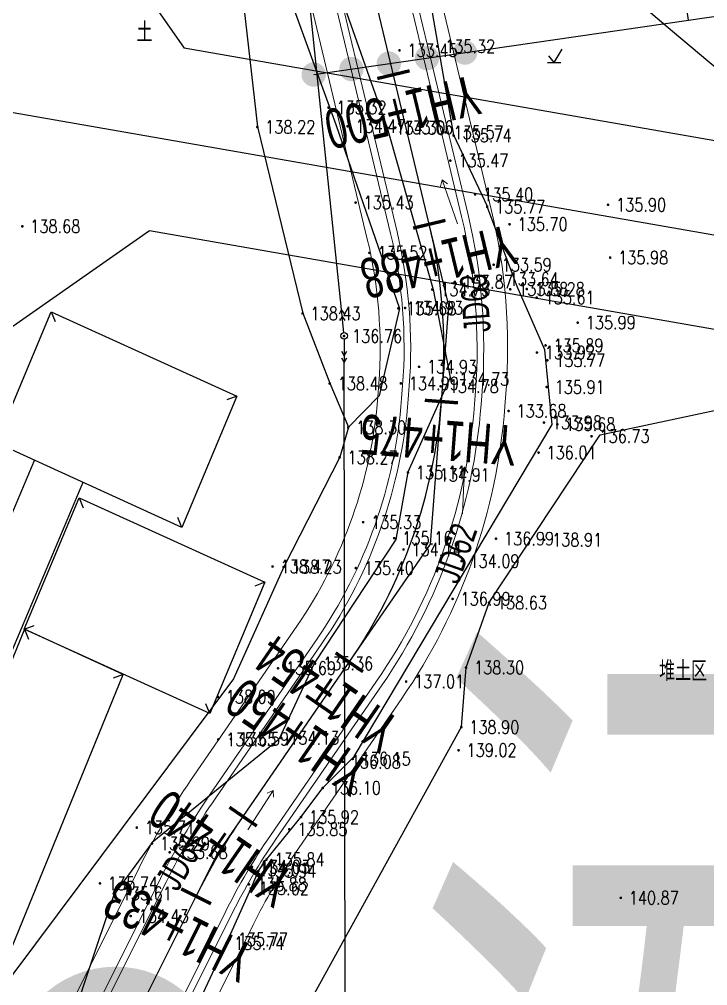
# Model space of a CAD drawing. Extents: x 529262 to 576451, y 2694391 to 2717535.
# Drawn here: x 562939.5 to 562991.3, y 2710384.1 to 2710456.8 of the extents above; entities that cross this region are included whole.
import ezdxf
from ezdxf.enums import TextEntityAlignment as Align
from ezdxf.xclip import XClip

# ---------------------------------------------------------------- set-up
doc = ezdxf.new("R2010")
doc.units = 0
doc.header["$XCLIPFRAME"] = 0
doc.linetypes.add('DASHED', pattern=[19.05, 12.7, -6.35])
for name, color, linetype in [('DLSS', 4, 'Continuous'), ('DMTZ', 8, 'Continuous'), ('GCD', 8, 'Continuous'), ('GXYZ', 8, 'Continuous'), ('JMD', 8, 'Continuous'), ('PP-COM', 7, 'Continuous'), ('RD-中线', 40, 'Continuous'), ('RD-红线', 7, 'Continuous'), ('ZBTZ', 8, 'Continuous'), ('ZJ', 7, 'Continuous'), ('交点标注', 3, 'Continuous'), ('桩号标注_YH', 2, 'Continuous'), ('道路中线_04护管挡墙', 7, 'Continuous'), ('雨水管径标注_YH', 95, 'Continuous')]:
    doc.layers.add(name, color=color, linetype=linetype)
doc.layers.add('SXSS', color=5, linetype='Continuous', lineweight=0)
doc.styles.add('_TCH_DIM', font='smsim.shx', dxfattribs={"width": 0.75, "bigfont": 'smfs.shx'})
doc.styles.add('EICAD', font='fsdb_e.shx', dxfattribs={"width": 0.707, "height": 2, "bigfont": 'tjhzf.shx'})
doc.styles.add('HZ', font='rs.shx', dxfattribs={"width": 0.8, "bigfont": 'hztxt.shx'})
doc.styles.add('JieTuHzTxt', font='smsim.shx', dxfattribs={"width": 0.7, "bigfont": 'smfs.shx'})
doc.styles.add('SMEDI', font='smsim.shx', dxfattribs={"width": 0.75, "height": 3.5, "bigfont": 'smfs.shx'})
doc.linetypes.add('10421', pattern='A,2,[150,AAA.SHX,S=0.5,R=0,X=0,Y=0.5],1e-11', length=2)

# ---------------------------------------------------------------- blocks, each defined once
blk = doc.blocks.new('A$C19FD0107')
at = {"layer": 'RD-中线', "color": 8, "linetype": 'Continuous', "flags": 128}
blk.add_lwpolyline([(-7487.556, 15959.45), (-8069.051, 16060.964)], dxfattribs=at)
at = {"layer": 'RD-红线', "color": 8}
for points in [[(-8054.189, 16075.691), (-8046.069, 16064.058, 0.416061)], [(-8048.688, 16050.304), (-8060.248, 16042.234, 0.412368)]]:
    blk.add_lwpolyline(points, format="xyb", dxfattribs=at)
at = {"layer": 'RD-红线', "color": 8, "linetype": 'Continuous', "flags": 128}
for points in [[(-7803.981, 16021.795), (-8046.069, 16064.058)], [(-7806.465, 16008.017), (-8048.688, 16050.304)]]:
    blk.add_lwpolyline(points, dxfattribs=at)
blk = doc.blocks.new('A$C78DC5665')
at = {"layer": '雨水管径标注_YH', "color": 2}
for p, q in [((0.919, 35.535), (0.919, -12.18)), ((0.919, 7.019), (7.255, 7.019)), ((0.919, 2.22), (7.255, 2.22)), ((0.919, -2.58), (7.255, -2.58)), ((0.919, -7.38), (7.255, -7.38)), ((0.919, -12.18), (7.255, -12.18))]:
    blk.add_line(p, q, dxfattribs=at)
at = {"layer": '雨水管径标注_YH', "color": 2, "const_width": 0.919}
for points in [[(0.46, 35.535, 1), (1.378, 35.535, 1)], [(0.46, 32.667, 1), (1.378, 32.667, 1)], [(0.46, 29.82, 1), (1.378, 29.82, 1)], [(0.46, 26.913, 1), (1.378, 26.913, 1)], [(0.46, 24.017, 1), (1.378, 24.017, 1)]]:
    blk.add_lwpolyline(points, format="xyb", close=True, dxfattribs=at)
at = {"layer": '雨水管径标注_YH', "color": 2, "style": 'SMEDI', "width": 0.75}
for s, p in [('左岸污水管', (8.005, 4.861)), ('护墙顶边线', (8.005, -0.055)), ('护墙中心线', (8.005, -4.855)), ('护墙顶边线', (8.005, -9.655)), ('右岸污水管', (8.005, -14.454))]:
    blk.add_text(s, height=3.5, dxfattribs=at).set_placement(p)
blk = doc.blocks.new('GC200')
at = {"linetype": 'Continuous', "const_width": 0.2, "flags": 128}
blk.add_lwpolyline([(-0.1, 0, 1), (0.1, 0, 1)], format="xyb", close=True, dxfattribs=at)
blk = doc.blocks.new('gc013a')
at = {"linetype": 'Continuous'}
blk.add_line((0.5, 0), (4, 0), dxfattribs=at)
at = {"linetype": 'Continuous', "flags": 128}
for points in [[(2.31, -0.4), (3, 0), (2.31, 0.4)], [(3.31, -0.4), (4, 0), (3.31, 0.4)]]:
    blk.add_lwpolyline(points, dxfattribs=at)
blk = doc.blocks.new('gc170')
at = {"color": 8, "linetype": 'Continuous'}
blk.add_circle((0, 0), 0.5, dxfattribs=at)
blk = doc.blocks.new('gc123')
at = {"color": 8}
for p, q in [((0, 0), (1.2, 2)), ((-1, 0), (1, 0)), ((0, 0), (-0.8, 1))]:
    blk.add_line(p, q, dxfattribs=at)
blk = doc.blocks.new('gc086')
at = {"color": 8}
for p, q in [((0, 0), (7, 0)), ((7, 0), (6.18, 0.57)), ((7, 0), (6.18, -0.57))]:
    blk.add_line(p, q, dxfattribs=at)

msp = doc.modelspace()

# ---------------------------------------------------------------- linework, layer by layer
at = {"layer": 'Defpoints', "color": 1, "const_width": 8}
msp.add_lwpolyline([(562948.666, 2710373.997, 1), (562944.843, 2710381.025, 1)], format="xyb", close=True, dxfattribs=at)
at = {"layer": 'DLSS', "color": 8, "linetype": 'Continuous', "const_width": 0.1, "flags": 128}
for points in [[(562940.642, 2710423.634), (562919.888, 2710374.37), (562915.255, 2710355.304), (562913.2, 2710345.897)], [(562944.286, 2710421.945), (562923.706, 2710373.13), (562917.18, 2710345.12)]]:
    msp.add_lwpolyline(points, dxfattribs=at)
at = {"layer": 'DMTZ', "linetype": '10421', "flags": 128}
for points in [[(562974.75, 2710442.749), (562972.221, 2710448.106), (562970.53, 2710457.924), (562970.588, 2710462.816), (562968.785, 2710465.91), (562965.618, 2710470.107), (562964.715, 2710471.076), (562964.683, 2710472.686), (562965.951, 2710474.902), (562968.103, 2710485.167), (562969.614, 2710489.535), (562971.349, 2710495.807), (562974.751, 2710500.717), (562975.789, 2710507.824), (562974.879, 2710510.167), (562971.31, 2710515.179), (562964.213, 2710518.086), (562956.712, 2710519.931), (562939.506, 2710518.475), (562935.726, 2710518.126), (562931.762, 2710518.288), (562929.3, 2710519.315), (562919.688, 2710517.249), (562916.468, 2710514.965), (562910.131, 2710508.998), (562907.098, 2710503.349), (562906.436, 2710502.096), (562904.175, 2710500.572), (562900.581, 2710500.839), (562896.864, 2710503.212), (562892.174, 2710509.435), (562890.793, 2710510.72), (562889.538, 2710511.732), (562887.479, 2710514.751), (562882.949, 2710523.099), (562882.932, 2710525.189), (562882.238, 2710527.399), (562883.799, 2710533.091), (562883.971, 2710540.381), (562884.533, 2710541.159), (562880.615, 2710548.025), (562877.384, 2710551.024), (562873.585, 2710553.819), (562871.27, 2710555.417), (562866.187, 2710554.863), (562864.035, 2710554.128), (562862.653, 2710554.187), (562854.416, 2710552.946), (562849.3, 2710552.984), (562844.828, 2710554.167), (562838.817, 2710556.934), (562838.273, 2710558.715), (562837.129, 2710561.856), (562835.427, 2710564.474), (562828.384, 2710572.825), (562826.351, 2710574.034), (562816.192, 2710586.281), (562809.61, 2710595.308), (562807.629, 2710596.472), (562803.713, 2710599.951), (562798.177, 2710607.245), (562792.142, 2710614.012), (562783.976, 2710622.925), (562784.583, 2710624.318), (562785.211, 2710624.551), (562787.2, 2710623.094), (562788.779, 2710623.401), (562790.508, 2710625.592), (562788.742, 2710630.515), (562788.088, 2710634.638), (562786.78, 2710636.602), (562786.639, 2710640.923), (562787.825, 2710645.241), (562787.853, 2710649.099), (562784.409, 2710653.639), (562785.16, 2710656.358), (562788.285, 2710662.328), (562794.012, 2710668.105), (562797.95, 2710670.849), (562807.487, 2710674.38), (562815.068, 2710676.668), (562817.722, 2710679.886), (562819.808, 2710683.864), (562817.75, 2710692.913), (562819.815, 2710697.495), (562820.162, 2710700.927), (562819.299, 2710705.399), (562817.923, 2710708.322), (562815.977, 2710712.962), (562813.994, 2710719.447), (562811.415, 2710723.52), (562810.681, 2710763.291), (562817.676, 2710808.528), (562821.871, 2710812.379)], [(562875.657, 2710517.711), (562881.21, 2710513.137), (562885.843, 2710506.104), (562896, 2710496.867), (562900.743, 2710493.457), (562902.151, 2710493.361), (562907.646, 2710496.54), (562912.217, 2710500.242), (562921.146, 2710510.357), (562930.033, 2710510.406), (562938.499, 2710510.977), (562949.554, 2710513.397), (562960.724, 2710510.917), (562965.901, 2710508.987), (562966.344, 2710506.266), (562965.235, 2710499.059), (562962.131, 2710488.921), (562959.764, 2710481.926), (562959.3, 2710474.52), (562961.694, 2710463.04), (562963.558, 2710459.008), (562967.211, 2710448.678), (562970.665, 2710436.493), (562971.955, 2710429.863), (562968.755, 2710422.751), (562967.856, 2710417.67), (562961.733, 2710408.39), (562959.045, 2710402.617), (562949.507, 2710394.865), (562946.622, 2710390.926), (562942.674, 2710379.154), (562939.608, 2710372.623), (562934.078, 2710360.814), (562930.123, 2710353.403), (562927.298, 2710352.258)], [(562944.891, 2710319.667), (562943.446, 2710340.882), (562940.849, 2710345.758), (562945.659, 2710367.032), (562952.812, 2710382.379), (562955.1, 2710387.289), (562956.953, 2710391.425), (562957.516, 2710392.734), (562958.132, 2710393.59), (562960.729, 2710396.788), (562962.372, 2710398.981), (562964.734, 2710401.346), (562979.634, 2710426.341), (562979.081, 2710431.95), (562976.995, 2710436.714), (562974.739, 2710442.754)], [(562943.843, 2710335.821), (562944.535, 2710337.208), (562946.131, 2710345.439), (562947.721, 2710355.512), (562952.647, 2710371.457), (562956.602, 2710377.045), (562961.458, 2710382.994), (562972.803, 2710403.56), (562973.161, 2710408.046), (562974.884, 2710412.934), (562983.252, 2710425.545), (562999.499, 2710429.017)]]:
    msp.add_lwpolyline(points, dxfattribs=at)
at = {"layer": 'DMTZ', "linetype": '10421'}
for points in [[(562875.563, 2710514.347), (562888.629, 2710495.291), (562901.104, 2710489.843), (562905.086, 2710491.837), (562914.599, 2710498.673), (562921.986, 2710506.108), (562928.788, 2710507.585), (562940.801, 2710508.346), (562947.459, 2710509.785), (562960.313, 2710508.267), (562962.949, 2710506.973), (562963.716, 2710505.44), (562962.997, 2710501.625), (562960.007, 2710489.673), (562957.269, 2710483.404), (562956.766, 2710474.443), (562958.176, 2710463.187), (562963.349, 2710448.931), (562968.135, 2710435.077), (562966.611, 2710428.485), (562964.283, 2710426.124)], [(562859.85, 2710502.248), (562878.421, 2710487.749), (562915.885, 2710478.731), (562929.862, 2710481.834), (562947.758, 2710478.805), (562952.276, 2710466.641), (562956.312, 2710458.678), (562957.437, 2710448.749), (562960.849, 2710434.711), (562962.894, 2710429.434), (562964.283, 2710426.124), (562963.631, 2710423.873), (562959.426, 2710415.623), (562955.642, 2710407.193), (562937.359, 2710382.773), (562927.246, 2710362.08), (562924.86, 2710351.276), (562923.94, 2710345.474), (562923.683, 2710342.281)]]:
    msp.add_lwpolyline(points, dxfattribs=at)
at = {"layer": 'GXYZ', "linetype": 'Continuous'}
for p, q in [((562963.763, 2710434.994), (562958.218, 2710488.425)), ((562964.052, 2710366.778), (562963.972, 2710431.005))]:
    msp.add_line(p, q, dxfattribs=at)
at = {"layer": 'JMD', "linetype": 'Continuous'}
for p, q in [((562941.902, 2710434.827), (562942.194, 2710434.082)), ((562955.879, 2710428.471), (562955.134, 2710428.179)), ((562944.014, 2710420.806), (562944.306, 2710420.061)), ((562951.736, 2710418.585), (562951.444, 2710419.33)), ((562957.991, 2710414.45), (562957.247, 2710414.158)), ((562939.871, 2710410.92), (562940.616, 2710411.212)), ((562939.905, 2710410.924), (562940.199, 2710410.18)), ((562947.324, 2710407.518), (562946.58, 2710407.224)), ((562953.849, 2710404.564), (562953.557, 2710405.309))]:
    msp.add_line(p, q, dxfattribs=at)
at = {"layer": 'JMD', "linetype": 'Continuous', "flags": 128}
for points in [[(562951.736, 2710418.585), (562937.759, 2710424.941), (562941.902, 2710434.827), (562955.879, 2710428.471)], [(562953.849, 2710404.564), (562939.871, 2710410.92), (562944.014, 2710420.806), (562957.991, 2710414.45)], [(562939.905, 2710410.924), (562929.949, 2710386.555), (562937.369, 2710383.149), (562947.324, 2710407.518)]]:
    msp.add_lwpolyline(points, close=True, dxfattribs=at)
at = {"layer": 'ZBTZ', "linetype": 'Continuous'}
msp.add_lwpolyline([(563006.576, 2710430.53), (563004.038, 2710441.727), (563002.255, 2710445.325), (563000.898, 2710446.78), (562998.682, 2710448.779), (562995.225, 2710450.916), (562992.13, 2710453.043), (562988.693, 2710455.935), (562986.706, 2710457.615)], dxfattribs=at)
at = {"layer": '交点标注', "linetype": 'DASHED'}
for p, q in [((562971.842, 2710435.305), (562970.379, 2710441.411)), ((562971.364, 2710429.045), (562971.842, 2710435.305)), ((562970.467, 2710417.311), (562971.289, 2710428.061)), ((562964.355, 2710408.431), (562970.467, 2710417.311)), ((562954.379, 2710393.934), (562956.358, 2710396.81)), ((562952.818, 2710390.811), (562954.379, 2710393.934))]:
    msp.add_line(p, q, dxfattribs=at)
at = {"layer": '桩号标注_YH', "const_width": 0.25}
for points in [[(562966.466, 2710452.382), (562968.897, 2710452.965)], [(562969.164, 2710441.12), (562971.595, 2710441.702)], [(562970.042, 2710428.156), (562972.535, 2710427.966)], [(562963.326, 2710409.139), (562965.385, 2710407.722)], [(562961.106, 2710405.914), (562963.165, 2710404.496)], [(562955.328, 2710397.519), (562957.388, 2710396.102)], [(562951.7, 2710391.37), (562953.936, 2710390.252)]]:
    msp.add_lwpolyline(points, dxfattribs=at)
at = {"layer": '道路中线_04护管挡墙', "color": 8, "lineweight": 0}
for points in [[(562984.942, 2710184.152), (562985.963, 2710203.888, 0.08359), (562983.96, 2710221.204), (562983.417, 2710223.081, 0.105188), (562975.07, 2710238.674), (562966.867, 2710248.391, -0.04103), (562962.351, 2710254.729), (562959.629, 2710259.3, 0.137122), (562946.961, 2710271.368), (562945.65, 2710272.065, -0.046464), (562941.388, 2710274.866), (562939.824, 2710276.116, -0.213114), (562931.409, 2710292.42), (562931.4, 2710292.584, -0.047666), (562931.565, 2710296.861), (562938.967, 2710351.78, -0.082533), (562943.549, 2710366.666), (562955.054, 2710389.693, -0.034872), (562958.417, 2710395.393), (562966.415, 2710407.013, 0.132398), (562973.781, 2710427.87), (562973.857, 2710428.854, 0.078006), (562972.81, 2710441.994), (562967.245, 2710465.225, -0.137091)], [(562985.441, 2710184.126), (562986.462, 2710203.862, 0.08359), (562984.441, 2710221.343), (562983.897, 2710223.221, 0.105188), (562975.452, 2710238.997), (562967.249, 2710248.713, -0.04103), (562962.78, 2710254.985), (562960.058, 2710259.555, 0.137122), (562947.195, 2710271.81), (562945.885, 2710272.506, -0.046464), (562941.701, 2710275.257), (562940.137, 2710276.507, -0.213114), (562931.908, 2710292.448), (562931.899, 2710292.612, -0.047666), (562932.061, 2710296.794), (562939.462, 2710351.713, -0.082533), (562943.997, 2710366.442), (562955.502, 2710389.47, -0.034872), (562958.829, 2710395.11), (562966.827, 2710406.73, 0.132398), (562974.28, 2710427.832), (562974.355, 2710428.816, 0.078006), (562973.297, 2710442.11), (562967.731, 2710465.342, -0.137091)], [(562987.239, 2710184.033), (562988.259, 2710203.769, 0.08359), (562986.17, 2710221.844), (562985.626, 2710223.721, 0.105188), (562976.827, 2710240.158), (562968.624, 2710249.874, -0.04103), (562964.327, 2710255.906), (562961.605, 2710260.476, 0.137122), (562948.04, 2710273.399), (562946.73, 2710274.096, -0.046464), (562942.825, 2710276.663), (562941.26, 2710277.913, -0.213114), (562933.705, 2710292.55), (562933.696, 2710292.714, -0.047666), (562933.845, 2710296.554), (562941.246, 2710351.473, -0.082533), (562945.607, 2710365.638), (562957.112, 2710388.666, -0.034872), (562960.312, 2710394.089), (562968.309, 2710405.709, 0.132398), (562976.075, 2710427.695), (562976.15, 2710428.679, 0.078006), (562975.047, 2710442.529), (562969.481, 2710465.761, -0.137091)], [(562979.449, 2710184.436), (562980.47, 2710204.172, 0.08359), (562978.677, 2710219.674), (562978.134, 2710221.551, 0.105188), (562970.867, 2710235.126), (562962.664, 2710244.843, -0.04103), (562957.625, 2710251.915), (562954.903, 2710256.486, 0.137122), (562944.379, 2710266.512), (562943.069, 2710267.208, -0.046464), (562937.954, 2710270.57), (562936.39, 2710271.82, -0.213114), (562925.918, 2710292.109), (562925.909, 2710292.273, -0.047666), (562926.115, 2710297.596), (562933.516, 2710352.514, -0.082533), (562938.629, 2710369.124), (562950.134, 2710392.152, -0.034872), (562953.887, 2710398.511), (562961.884, 2710410.131, 0.132398), (562968.297, 2710428.289), (562968.373, 2710429.273, 0.078006), (562967.462, 2710440.712), (562961.896, 2710463.944, -0.137091)], [(562979.948, 2710184.41), (562980.969, 2710204.146, 0.08359), (562979.158, 2710219.813), (562978.614, 2710221.691, 0.105188), (562971.249, 2710235.449), (562963.046, 2710245.165, -0.04103), (562958.055, 2710252.171), (562955.333, 2710256.741, 0.137122), (562944.614, 2710266.953), (562943.303, 2710267.65, -0.046464), (562938.267, 2710270.961), (562936.702, 2710272.211, -0.213114), (562926.417, 2710292.137), (562926.408, 2710292.301, -0.047666), (562926.61, 2710297.529), (562934.011, 2710352.448, -0.082533), (562939.076, 2710368.9), (562950.582, 2710391.928, -0.034872), (562954.299, 2710398.228), (562962.296, 2710409.848, 0.132398), (562968.796, 2710428.251), (562968.871, 2710429.235, 0.078006), (562967.948, 2710440.829), (562962.382, 2710464.06, -0.137091)], [(562977.651, 2710184.529), (562978.672, 2710204.265, 0.08359), (562976.948, 2710219.174), (562976.405, 2710221.051, 0.105188), (562969.491, 2710233.965), (562961.289, 2710243.682, -0.04103), (562956.078, 2710250.994), (562953.357, 2710255.565, 0.137122), (562943.534, 2710264.923), (562942.224, 2710265.619, -0.046464), (562936.83, 2710269.164), (562935.266, 2710270.414, -0.213114), (562924.121, 2710292.007), (562924.111, 2710292.171, -0.047666), (562924.331, 2710297.836), (562931.732, 2710352.755, -0.082533), (562937.019, 2710369.928), (562948.524, 2710392.956, -0.034872), (562952.404, 2710399.532), (562960.401, 2710411.152, 0.132398), (562966.503, 2710428.427), (562966.578, 2710429.41, 0.078006), (562965.711, 2710440.293), (562960.146, 2710463.524, -0.137091)]]:
    msp.add_lwpolyline(points, format="xyb", dxfattribs=at)
at = {"layer": '道路中线_04护管挡墙', "color": 1}
msp.add_lwpolyline([(562982.445, 2710184.281), (562983.466, 2710204.017, 0.08359), (562981.559, 2710220.509), (562981.015, 2710222.386, 0.105188), (562973.159, 2710237.061), (562964.957, 2710246.778, -0.04103), (562960.203, 2710253.45), (562957.481, 2710258.02, 0.137122), (562945.787, 2710269.161), (562944.477, 2710269.857, -0.046464), (562939.827, 2710272.913), (562938.263, 2710274.164, -0.213114), (562928.913, 2710292.278), (562928.904, 2710292.443, -0.047666), (562929.088, 2710297.195), (562936.489, 2710352.114, -0.082533), (562941.313, 2710367.783), (562952.818, 2710390.811, -0.034872), (562956.358, 2710396.81), (562964.355, 2710408.431, 0.132398), (562971.289, 2710428.061), (562971.364, 2710429.045, 0.078006), (562970.379, 2710441.411), (562964.814, 2710464.643, -0.137091)], format="xyb", dxfattribs=at)

# ---------------------------------------------------------------- block references
at = {"layer": 'GCD', "linetype": 'Continuous'}
ref = msp.add_blockref('GC200', (562968.136, 2710454.507, 133.445), dxfattribs=dict(at, xscale=0.5, yscale=0.5, zscale=0.5))
ref.add_attrib('height', '133.45', dxfattribs={"linetype": 'Continuous', "height": 1, "style": 'HZ', "width": 0.8}).set_placement((562968.736, 2710454.507, 133.445), align=Align.MIDDLE_LEFT)
ref = msp.add_blockref('GC200', (562970.974, 2710454.807, 135.318), dxfattribs=dict(at, xscale=0.5, yscale=0.5, zscale=0.5))
ref.add_attrib('height', '135.32', dxfattribs={"linetype": 'Continuous', "height": 1, "style": 'HZ', "width": 0.8}).set_placement((562971.574, 2710454.807, 135.318), align=Align.MIDDLE_LEFT)
ref = msp.add_blockref('GC200', (562962.787, 2710450.197, 135.32), dxfattribs=dict(at, xscale=0.5, yscale=0.5, zscale=0.5))
ref.add_attrib('height', '135.32', dxfattribs={"linetype": 'Continuous', "height": 1, "style": 'HZ', "width": 0.8}).set_placement((562963.387, 2710450.197, 135.32), align=Align.MIDDLE_LEFT)
at = {"layer": 'GCD', "color": 3, "linetype": 'Continuous'}
ref = msp.add_blockref('GC200', (562957.425, 2710448.733, 138.218), dxfattribs=dict(at, xscale=0.5, yscale=0.5, zscale=0.5))
ref.add_attrib('height', '138.22', dxfattribs={"linetype": 'Continuous', "height": 1, "style": 'HZ', "width": 0.8}).set_placement((562958.025, 2710448.733, 138.218), align=Align.MIDDLE_LEFT)
at = {"layer": 'GCD', "linetype": 'Continuous'}
ref = msp.add_blockref('GC200', (562964.223, 2710448.791, 134.472), dxfattribs=dict(at, xscale=0.5, yscale=0.5, zscale=0.5))
ref.add_attrib('height', '134.47', dxfattribs={"linetype": 'Continuous', "height": 1, "style": 'HZ', "width": 0.8}).set_placement((562964.823, 2710448.791, 134.472), align=Align.MIDDLE_LEFT)
ref = msp.add_blockref('GC200', (562967.236, 2710448.667, 134.304), dxfattribs=dict(at, xscale=0.5, yscale=0.5, zscale=0.5))
ref.add_attrib('height', '134.30', dxfattribs={"linetype": 'Continuous', "height": 1, "style": 'HZ', "width": 0.8}).set_placement((562967.836, 2710448.667, 134.304), align=Align.MIDDLE_LEFT)
ref = msp.add_blockref('GC200', (562967.817, 2710448.694, 133.658), dxfattribs=dict(at, xscale=0.5, yscale=0.5, zscale=0.5))
ref.add_attrib('height', '133.66', dxfattribs={"linetype": 'Continuous', "height": 1, "style": 'HZ', "width": 0.8}).set_placement((562968.417, 2710448.694, 133.658), align=Align.MIDDLE_LEFT)
ref = msp.add_blockref('GC200', (562971.603, 2710448.323, 135.573), dxfattribs=dict(at, xscale=0.5, yscale=0.5, zscale=0.5))
ref.add_attrib('height', '135.57', dxfattribs={"linetype": 'Continuous', "height": 1, "style": 'HZ', "width": 0.8}).set_placement((562972.203, 2710448.323, 135.573), align=Align.MIDDLE_LEFT)
at = {"layer": 'GCD', "color": 3, "linetype": 'Continuous'}
ref = msp.add_blockref('GC200', (562972.209, 2710448.09, 135.744), dxfattribs=dict(at, xscale=0.5, yscale=0.5, zscale=0.5))
ref.add_attrib('height', '135.74', dxfattribs={"linetype": 'Continuous', "height": 1, "style": 'HZ', "width": 0.8}).set_placement((562972.809, 2710448.09, 135.744), align=Align.MIDDLE_LEFT)
at = {"layer": 'GCD', "linetype": 'Continuous'}
ref = msp.add_blockref('GC200', (562971.963, 2710446.205, 135.472), dxfattribs=dict(at, xscale=0.5, yscale=0.5, zscale=0.5))
ref.add_attrib('height', '135.47', dxfattribs={"linetype": 'Continuous', "height": 1, "style": 'HZ', "width": 0.8}).set_placement((562972.563, 2710446.205, 135.472), align=Align.MIDDLE_LEFT)
ref = msp.add_blockref('GC200', (562973.832, 2710443.658, 135.398), dxfattribs=dict(at, xscale=0.5, yscale=0.5, zscale=0.5))
ref.add_attrib('height', '135.40', dxfattribs={"linetype": 'Continuous', "height": 1, "style": 'HZ', "width": 0.8}).set_placement((562974.432, 2710443.658, 135.398), align=Align.MIDDLE_LEFT)
ref = msp.add_blockref('GC200', (562964.832, 2710443.046, 135.43), dxfattribs=dict(at, xscale=0.5, yscale=0.5, zscale=0.5))
ref.add_attrib('height', '135.43', dxfattribs={"linetype": 'Continuous', "height": 1, "style": 'HZ', "width": 0.8}).set_placement((562965.432, 2710443.046, 135.43), align=Align.MIDDLE_LEFT)
at = {"layer": 'GCD', "color": 3, "linetype": 'Continuous'}
ref = msp.add_blockref('GC200', (562983.841, 2710442.878, 135.9), dxfattribs=dict(at, xscale=0.5, yscale=0.5, zscale=0.5))
ref.add_attrib('height', '135.90', dxfattribs={"linetype": 'Continuous', "height": 1, "style": 'HZ', "width": 0.8}).set_placement((562984.441, 2710442.878, 135.9), align=Align.MIDDLE_LEFT)
ref = msp.add_blockref('GC200', (562974.738, 2710442.733, 135.771), dxfattribs=dict(at, xscale=0.5, yscale=0.5, zscale=0.5))
ref.add_attrib('height', '135.77', dxfattribs={"linetype": 'Continuous', "height": 1, "style": 'HZ', "width": 0.8}).set_placement((562975.338, 2710442.733, 135.771), align=Align.MIDDLE_LEFT)
at = {"layer": 'GCD', "linetype": 'Continuous'}
ref = msp.add_blockref('GC200', (562976.425, 2710441.41, 135.699), dxfattribs=dict(at, xscale=0.5, yscale=0.5, zscale=0.5))
ref.add_attrib('height', '135.70', dxfattribs={"linetype": 'Continuous', "height": 1, "style": 'HZ', "width": 0.8}).set_placement((562977.025, 2710441.41, 135.699), align=Align.MIDDLE_LEFT)
at = {"layer": 'GCD', "color": 3, "linetype": 'Continuous'}
ref = msp.add_blockref('GC200', (562939.729, 2710441.256, 138.683), dxfattribs=dict(at, xscale=0.5, yscale=0.5, zscale=0.5))
ref.add_attrib('height', '138.68', dxfattribs={"linetype": 'Continuous', "height": 1, "style": 'HZ', "width": 0.8}).set_placement((562940.329, 2710441.256, 138.683), align=Align.MIDDLE_LEFT)
at = {"layer": 'GCD', "linetype": 'Continuous'}
ref = msp.add_blockref('GC200', (562965.871, 2710439.257, 135.52), dxfattribs=dict(at, xscale=0.5, yscale=0.5, zscale=0.5))
ref.add_attrib('height', '135.52', dxfattribs={"linetype": 'Continuous', "height": 1, "style": 'HZ', "width": 0.8}).set_placement((562966.471, 2710439.257, 135.52), align=Align.MIDDLE_LEFT)
at = {"layer": 'GCD', "color": 3, "linetype": 'Continuous'}
ref = msp.add_blockref('GC200', (562984, 2710438.897, 135.983), dxfattribs=dict(at, xscale=0.5, yscale=0.5, zscale=0.5))
ref.add_attrib('height', '135.98', dxfattribs={"linetype": 'Continuous', "height": 1, "style": 'HZ', "width": 0.8}).set_placement((562984.6, 2710438.897, 135.983), align=Align.MIDDLE_LEFT)
ref = msp.add_blockref('GC200', (562975.228, 2710438.361, 133.594), dxfattribs=dict(at, xscale=0.5, yscale=0.5, zscale=0.5))
ref.add_attrib('height', '133.59', dxfattribs={"linetype": 'Continuous', "height": 1, "style": 'HZ', "width": 0.8}).set_placement((562975.828, 2710438.361, 133.594), align=Align.MIDDLE_LEFT)
at = {"layer": 'GCD', "linetype": 'Continuous'}
ref = msp.add_blockref('GC200', (562972.3, 2710437.07, 133.865), dxfattribs=dict(at, xscale=0.5, yscale=0.5, zscale=0.5))
ref.add_attrib('height', '133.87', dxfattribs={"linetype": 'Continuous', "height": 1, "style": 'HZ', "width": 0.8}).set_placement((562972.9, 2710437.07, 133.865), align=Align.MIDDLE_LEFT)
ref = msp.add_blockref('GC200', (562975.758, 2710437.269, 133.638), dxfattribs=dict(at, xscale=0.5, yscale=0.5, zscale=0.5))
ref.add_attrib('height', '133.64', dxfattribs={"linetype": 'Continuous', "height": 1, "style": 'HZ', "width": 0.8}).set_placement((562976.358, 2710437.269, 133.638), align=Align.MIDDLE_LEFT)
ref = msp.add_blockref('GC200', (562970.601, 2710436.495, 134.73), dxfattribs=dict(at, xscale=0.5, yscale=0.5, zscale=0.5))
ref.add_attrib('height', '134.73', dxfattribs={"linetype": 'Continuous', "height": 1, "style": 'HZ', "width": 0.8}).set_placement((562971.201, 2710436.495, 134.73), align=Align.MIDDLE_LEFT)
ref = msp.add_blockref('GC200', (562976.473, 2710436.515, 133.88), dxfattribs=dict(at, xscale=0.5, yscale=0.5, zscale=0.5))
ref.add_attrib('height', '133.88', dxfattribs={"linetype": 'Continuous', "height": 1, "style": 'HZ', "width": 0.8}).set_placement((562977.073, 2710436.515, 133.88), align=Align.MIDDLE_LEFT)
at = {"layer": 'GCD', "color": 3, "linetype": 'Continuous'}
ref = msp.add_blockref('GC200', (562977.72, 2710436.53, 135.276), dxfattribs=dict(at, xscale=0.5, yscale=0.5, zscale=0.5))
ref.add_attrib('height', '135.28', dxfattribs={"linetype": 'Continuous', "height": 1, "style": 'HZ', "width": 0.8}).set_placement((562978.32, 2710436.53, 135.276), align=Align.MIDDLE_LEFT)
at = {"layer": 'GCD', "linetype": 'Continuous'}
ref = msp.add_blockref('GC200', (562978.461, 2710435.887, 135.605), dxfattribs=dict(at, xscale=0.5, yscale=0.5, zscale=0.5))
ref.add_attrib('height', '135.61', dxfattribs={"linetype": 'Continuous', "height": 1, "style": 'HZ', "width": 0.8}).set_placement((562979.061, 2710435.887, 135.605), align=Align.MIDDLE_LEFT)
ref = msp.add_blockref('GC200', (562968.049, 2710435.074, 135.676), dxfattribs=dict(at, xscale=0.5, yscale=0.5, zscale=0.5))
ref.add_attrib('height', '135.68', dxfattribs={"linetype": 'Continuous', "height": 1, "style": 'HZ', "width": 0.8}).set_placement((562968.649, 2710435.074, 135.676), align=Align.MIDDLE_LEFT)
ref = msp.add_blockref('GC200', (562968.557, 2710435.109, 134.93), dxfattribs=dict(at, xscale=0.5, yscale=0.5, zscale=0.5))
ref.add_attrib('height', '134.93', dxfattribs={"linetype": 'Continuous', "height": 1, "style": 'HZ', "width": 0.8}).set_placement((562969.157, 2710435.109, 134.93), align=Align.MIDDLE_LEFT)
at = {"layer": 'GCD', "color": 3, "linetype": 'Continuous'}
ref = msp.add_blockref('GC200', (562960.837, 2710434.695, 138.431), dxfattribs=dict(at, xscale=0.5, yscale=0.5, zscale=0.5))
ref.add_attrib('height', '138.43', dxfattribs={"linetype": 'Continuous', "height": 1, "style": 'HZ', "width": 0.8}).set_placement((562961.437, 2710434.695, 138.431), align=Align.MIDDLE_LEFT)
ref = msp.add_blockref('GC200', (562981.56, 2710434.002, 135.989), dxfattribs=dict(at, xscale=0.5, yscale=0.5, zscale=0.5))
ref.add_attrib('height', '135.99', dxfattribs={"linetype": 'Continuous', "height": 1, "style": 'HZ', "width": 0.8}).set_placement((562982.16, 2710434.002, 135.989), align=Align.MIDDLE_LEFT)
ref = msp.add_blockref('GC200', (562963.96, 2710432.991, 136.755), dxfattribs=dict(at, xscale=0.5, yscale=0.5, zscale=0.5))
ref.add_attrib('height', '136.76', dxfattribs={"linetype": 'Continuous', "height": 1, "style": 'HZ', "width": 0.8}).set_placement((562964.56, 2710432.991, 136.755), align=Align.MIDDLE_LEFT)
ref = msp.add_blockref('GC200', (562979.133, 2710432.287, 135.89), dxfattribs=dict(at, xscale=0.5, yscale=0.5, zscale=0.5))
ref.add_attrib('height', '135.89', dxfattribs={"linetype": 'Continuous', "height": 1, "style": 'HZ', "width": 0.8}).set_placement((562979.733, 2710432.287, 135.89), align=Align.MIDDLE_LEFT)
at = {"layer": 'GCD', "linetype": 'Continuous'}
ref = msp.add_blockref('GC200', (562978.486, 2710431.753, 133.92), dxfattribs=dict(at, xscale=0.5, yscale=0.5, zscale=0.5))
ref.add_attrib('height', '133.92', dxfattribs={"linetype": 'Continuous', "height": 1, "style": 'HZ', "width": 0.8}).set_placement((562979.086, 2710431.753, 133.92), align=Align.MIDDLE_LEFT)
ref = msp.add_blockref('GC200', (562979.266, 2710431.165, 135.767), dxfattribs=dict(at, xscale=0.5, yscale=0.5, zscale=0.5))
ref.add_attrib('height', '135.77', dxfattribs={"linetype": 'Continuous', "height": 1, "style": 'HZ', "width": 0.8}).set_placement((562979.866, 2710431.165, 135.767), align=Align.MIDDLE_LEFT)
ref = msp.add_blockref('GC200', (562969.607, 2710430.676, 134.928), dxfattribs=dict(at, xscale=0.5, yscale=0.5, zscale=0.5))
ref.add_attrib('height', '134.93', dxfattribs={"linetype": 'Continuous', "height": 1, "style": 'HZ', "width": 0.8}).set_placement((562970.207, 2710430.676, 134.928), align=Align.MIDDLE_LEFT)
ref = msp.add_blockref('GC200', (562972.03, 2710429.759, 134.729), dxfattribs=dict(at, xscale=0.5, yscale=0.5, zscale=0.5))
ref.add_attrib('height', '134.73', dxfattribs={"linetype": 'Continuous', "height": 1, "style": 'HZ', "width": 0.8}).set_placement((562972.63, 2710429.759, 134.729), align=Align.MIDDLE_LEFT)
at = {"layer": 'GCD', "color": 3, "linetype": 'Continuous'}
ref = msp.add_blockref('GC200', (562962.882, 2710429.418, 138.476), dxfattribs=dict(at, xscale=0.5, yscale=0.5, zscale=0.5))
ref.add_attrib('height', '138.48', dxfattribs={"linetype": 'Continuous', "height": 1, "style": 'HZ', "width": 0.8}).set_placement((562963.482, 2710429.418, 138.476), align=Align.MIDDLE_LEFT)
at = {"layer": 'GCD', "linetype": 'Continuous'}
ref = msp.add_blockref('GC200', (562968.236, 2710429.431, 134.99), dxfattribs=dict(at, xscale=0.5, yscale=0.5, zscale=0.5))
ref.add_attrib('height', '134.99', dxfattribs={"linetype": 'Continuous', "height": 1, "style": 'HZ', "width": 0.8}).set_placement((562968.836, 2710429.431, 134.99), align=Align.MIDDLE_LEFT)
ref = msp.add_blockref('GC200', (562971.238, 2710429.212, 134.775), dxfattribs=dict(at, xscale=0.5, yscale=0.5, zscale=0.5))
ref.add_attrib('height', '134.78', dxfattribs={"linetype": 'Continuous', "height": 1, "style": 'HZ', "width": 0.8}).set_placement((562971.838, 2710429.212, 134.775), align=Align.MIDDLE_LEFT)
ref = msp.add_blockref('GC200', (562979.22, 2710429.155, 135.913), dxfattribs=dict(at, xscale=0.5, yscale=0.5, zscale=0.5))
ref.add_attrib('height', '135.91', dxfattribs={"linetype": 'Continuous', "height": 1, "style": 'HZ', "width": 0.8}).set_placement((562979.82, 2710429.155, 135.913), align=Align.MIDDLE_LEFT)
ref = msp.add_blockref('GC200', (562976.347, 2710427.351, 133.675), dxfattribs=dict(at, xscale=0.5, yscale=0.5, zscale=0.5))
ref.add_attrib('height', '133.68', dxfattribs={"linetype": 'Continuous', "height": 1, "style": 'HZ', "width": 0.8}).set_placement((562976.947, 2710427.351, 133.675), align=Align.MIDDLE_LEFT)
at = {"layer": 'GCD', "color": 3, "linetype": 'Continuous'}
ref = msp.add_blockref('GC200', (562964.271, 2710426.108, 138.304), dxfattribs=dict(at, xscale=0.5, yscale=0.5, zscale=0.5))
ref.add_attrib('height', '138.30', dxfattribs={"linetype": 'Continuous', "height": 1, "style": 'HZ', "width": 0.8}).set_placement((562964.871, 2710426.108, 138.304), align=Align.MIDDLE_LEFT)
at = {"layer": 'GCD', "linetype": 'Continuous'}
ref = msp.add_blockref('GC200', (562979.011, 2710426.481, 133.98), dxfattribs=dict(at, xscale=0.5, yscale=0.5, zscale=0.5))
ref.add_attrib('height', '133.98', dxfattribs={"linetype": 'Continuous', "height": 1, "style": 'HZ', "width": 0.8}).set_placement((562979.611, 2710426.481, 133.98), align=Align.MIDDLE_LEFT)
at = {"layer": 'GCD', "color": 3, "linetype": 'Continuous'}
ref = msp.add_blockref('GC200', (562980.023, 2710426.347, 135.684), dxfattribs=dict(at, xscale=0.5, yscale=0.5, zscale=0.5))
ref.add_attrib('height', '135.68', dxfattribs={"linetype": 'Continuous', "height": 1, "style": 'HZ', "width": 0.8}).set_placement((562980.623, 2710426.347, 135.684), align=Align.MIDDLE_LEFT)
ref = msp.add_blockref('GC200', (562982.598, 2710425.45, 136.731), dxfattribs=dict(at, xscale=0.5, yscale=0.5, zscale=0.5))
ref.add_attrib('height', '136.73', dxfattribs={"linetype": 'Continuous', "height": 1, "style": 'HZ', "width": 0.8}).set_placement((562983.198, 2710425.45, 136.731), align=Align.MIDDLE_LEFT)
ref = msp.add_blockref('GC200', (562963.619, 2710423.857, 138.265), dxfattribs=dict(at, xscale=0.5, yscale=0.5, zscale=0.5))
ref.add_attrib('height', '138.27', dxfattribs={"linetype": 'Continuous', "height": 1, "style": 'HZ', "width": 0.8}).set_placement((562964.219, 2710423.857, 138.265), align=Align.MIDDLE_LEFT)
at = {"layer": 'GCD', "linetype": 'Continuous'}
ref = msp.add_blockref('GC200', (562978.605, 2710424.214, 136.007), dxfattribs=dict(at, xscale=0.5, yscale=0.5, zscale=0.5))
ref.add_attrib('height', '136.01', dxfattribs={"linetype": 'Continuous', "height": 1, "style": 'HZ', "width": 0.8}).set_placement((562979.205, 2710424.214, 136.007), align=Align.MIDDLE_LEFT)
ref = msp.add_blockref('GC200', (562968.771, 2710422.718, 135.106), dxfattribs=dict(at, xscale=0.5, yscale=0.5, zscale=0.5))
ref.add_attrib('height', '135.11', dxfattribs={"linetype": 'Continuous', "height": 1, "style": 'HZ', "width": 0.8}).set_placement((562969.371, 2710422.718, 135.106), align=Align.MIDDLE_LEFT)
ref = msp.add_blockref('GC200', (562970.559, 2710422.533, 134.905), dxfattribs=dict(at, xscale=0.5, yscale=0.5, zscale=0.5))
ref.add_attrib('height', '134.91', dxfattribs={"linetype": 'Continuous', "height": 1, "style": 'HZ', "width": 0.8}).set_placement((562971.159, 2710422.533, 134.905), align=Align.MIDDLE_LEFT)
ref = msp.add_blockref('GC200', (562965.397, 2710418.978, 135.328), dxfattribs=dict(at, xscale=0.5, yscale=0.5, zscale=0.5))
ref.add_attrib('height', '135.33', dxfattribs={"linetype": 'Continuous', "height": 1, "style": 'HZ', "width": 0.8}).set_placement((562965.997, 2710418.978, 135.328), align=Align.MIDDLE_LEFT)
ref = msp.add_blockref('GC200', (562967.743, 2710417.775, 135.155), dxfattribs=dict(at, xscale=0.5, yscale=0.5, zscale=0.5))
ref.add_attrib('height', '135.16', dxfattribs={"linetype": 'Continuous', "height": 1, "style": 'HZ', "width": 0.8}).set_placement((562968.343, 2710417.775, 135.155), align=Align.MIDDLE_LEFT)
ref = msp.add_blockref('GC200', (562975.404, 2710417.737, 136.988), dxfattribs=dict(at, xscale=0.5, yscale=0.5, zscale=0.5))
ref.add_attrib('height', '136.99', dxfattribs={"linetype": 'Continuous', "height": 1, "style": 'HZ', "width": 0.8}).set_placement((562976.004, 2710417.737, 136.988), align=Align.MIDDLE_LEFT)
at = {"layer": 'GCD', "color": 3, "linetype": 'Continuous'}
ref = msp.add_blockref('GC200', (562979.027, 2710417.65, 138.912), dxfattribs=dict(at, xscale=0.5, yscale=0.5, zscale=0.5))
ref.add_attrib('height', '138.91', dxfattribs={"linetype": 'Continuous', "height": 1, "style": 'HZ', "width": 0.8}).set_placement((562979.627, 2710417.65, 138.912), align=Align.MIDDLE_LEFT)
at = {"layer": 'GCD', "linetype": 'Continuous'}
ref = msp.add_blockref('GC200', (562968.437, 2710416.924, 134.141), dxfattribs=dict(at, xscale=0.5, yscale=0.5, zscale=0.5))
ref.add_attrib('height', '134.14', dxfattribs={"linetype": 'Continuous', "height": 1, "style": 'HZ', "width": 0.8}).set_placement((562969.037, 2710416.924, 134.141), align=Align.MIDDLE_LEFT)
ref = msp.add_blockref('GC200', (562972.806, 2710416.046, 134.09), dxfattribs=dict(at, xscale=0.5, yscale=0.5, zscale=0.5))
ref.add_attrib('height', '134.09', dxfattribs={"linetype": 'Continuous', "height": 1, "style": 'HZ', "width": 0.8}).set_placement((562973.406, 2710416.046, 134.09), align=Align.MIDDLE_LEFT)
at = {"layer": 'GCD', "color": 3, "linetype": 'Continuous'}
ref = msp.add_blockref('GC200', (562958.575, 2710415.641, 138.467), dxfattribs=dict(at, xscale=0.5, yscale=0.5, zscale=0.5))
ref.add_attrib('height', '138.47', dxfattribs={"linetype": 'Continuous', "height": 1, "style": 'HZ', "width": 0.8}).set_placement((562959.175, 2710415.641, 138.467), align=Align.MIDDLE_LEFT)
ref = msp.add_blockref('GC200', (562959.414, 2710415.607, 138.23), dxfattribs=dict(at, xscale=0.5, yscale=0.5, zscale=0.5))
ref.add_attrib('height', '138.23', dxfattribs={"linetype": 'Continuous', "height": 1, "style": 'HZ', "width": 0.8}).set_placement((562960.014, 2710415.607, 138.23), align=Align.MIDDLE_LEFT)
at = {"layer": 'GCD', "linetype": 'Continuous'}
ref = msp.add_blockref('GC200', (562964.845, 2710415.524, 135.4), dxfattribs=dict(at, xscale=0.5, yscale=0.5, zscale=0.5))
ref.add_attrib('height', '135.40', dxfattribs={"linetype": 'Continuous', "height": 1, "style": 'HZ', "width": 0.8}).set_placement((562965.445, 2710415.524, 135.4), align=Align.MIDDLE_LEFT)
ref = msp.add_blockref('GC200', (562972.135, 2710413.203, 136.987), dxfattribs=dict(at, xscale=0.5, yscale=0.5, zscale=0.5))
ref.add_attrib('height', '136.99', dxfattribs={"linetype": 'Continuous', "height": 1, "style": 'HZ', "width": 0.8}).set_placement((562972.735, 2710413.203, 136.987), align=Align.MIDDLE_LEFT)
at = {"layer": 'GCD', "color": 3, "linetype": 'Continuous'}
ref = msp.add_blockref('GC200', (562974.872, 2710412.918, 138.627), dxfattribs=dict(at, xscale=0.5, yscale=0.5, zscale=0.5))
ref.add_attrib('height', '138.63', dxfattribs={"linetype": 'Continuous', "height": 1, "style": 'HZ', "width": 0.8}).set_placement((562975.472, 2710412.918, 138.627), align=Align.MIDDLE_LEFT)
at = {"layer": 'GCD', "linetype": 'Continuous'}
ref = msp.add_blockref('GC200', (562958.986, 2710407.984, 135.694), dxfattribs=dict(at, xscale=0.5, yscale=0.5, zscale=0.5))
ref.add_attrib('height', '135.69', dxfattribs={"linetype": 'Continuous', "height": 1, "style": 'HZ', "width": 0.8}).set_placement((562959.586, 2710407.984, 135.694), align=Align.MIDDLE_LEFT)
ref = msp.add_blockref('GC200', (562961.783, 2710408.333, 135.363), dxfattribs=dict(at, xscale=0.5, yscale=0.5, zscale=0.5))
ref.add_attrib('height', '135.36', dxfattribs={"linetype": 'Continuous', "height": 1, "style": 'HZ', "width": 0.8}).set_placement((562962.383, 2710408.333, 135.363), align=Align.MIDDLE_LEFT)
at = {"layer": 'GCD', "color": 3, "linetype": 'Continuous'}
ref = msp.add_blockref('GC200', (562973.149, 2710408.03, 138.301), dxfattribs=dict(at, xscale=0.5, yscale=0.5, zscale=0.5))
ref.add_attrib('height', '138.30', dxfattribs={"linetype": 'Continuous', "height": 1, "style": 'HZ', "width": 0.8}).set_placement((562973.749, 2710408.03, 138.301), align=Align.MIDDLE_LEFT)
at = {"layer": 'GCD', "linetype": 'Continuous'}
ref = msp.add_blockref('GC200', (562968.637, 2710406.974, 137.01), dxfattribs=dict(at, xscale=0.5, yscale=0.5, zscale=0.5))
ref.add_attrib('height', '137.01', dxfattribs={"linetype": 'Continuous', "height": 1, "style": 'HZ', "width": 0.8}).set_placement((562969.237, 2710406.974, 137.01), align=Align.MIDDLE_LEFT)
at = {"layer": 'GCD', "color": 3, "linetype": 'Continuous'}
ref = msp.add_blockref('GC200', (562954.447, 2710405.823, 138.092), dxfattribs=dict(at, xscale=0.5, yscale=0.5, zscale=0.5))
ref.add_attrib('height', '138.09', dxfattribs={"linetype": 'Continuous', "height": 1, "style": 'HZ', "width": 0.8}).set_placement((562955.047, 2710405.823, 138.092), align=Align.MIDDLE_LEFT)
ref = msp.add_blockref('GC200', (562972.791, 2710403.544, 138.899), dxfattribs=dict(at, xscale=0.5, yscale=0.5, zscale=0.5))
ref.add_attrib('height', '138.90', dxfattribs={"linetype": 'Continuous', "height": 1, "style": 'HZ', "width": 0.8}).set_placement((562973.391, 2710403.544, 138.899), align=Align.MIDDLE_LEFT)
at = {"layer": 'GCD', "linetype": 'Continuous'}
ref = msp.add_blockref('GC200', (562954.485, 2710402.621, 135.651), dxfattribs=dict(at, xscale=0.5, yscale=0.5, zscale=0.5))
ref.add_attrib('height', '135.65', dxfattribs={"linetype": 'Continuous', "height": 1, "style": 'HZ', "width": 0.8}).set_placement((562955.085, 2710402.621, 135.651), align=Align.MIDDLE_LEFT)
ref = msp.add_blockref('GC200', (562955.44, 2710402.655, 135.589), dxfattribs=dict(at, xscale=0.5, yscale=0.5, zscale=0.5))
ref.add_attrib('height', '135.59', dxfattribs={"linetype": 'Continuous', "height": 1, "style": 'HZ', "width": 0.8}).set_placement((562956.04, 2710402.655, 135.589), align=Align.MIDDLE_LEFT)
ref = msp.add_blockref('GC200', (562959.233, 2710402.731, 134.125), dxfattribs=dict(at, xscale=0.5, yscale=0.5, zscale=0.5))
ref.add_attrib('height', '134.13', dxfattribs={"linetype": 'Continuous', "height": 1, "style": 'HZ', "width": 0.8}).set_placement((562959.833, 2710402.731, 134.125), align=Align.MIDDLE_LEFT)
at = {"layer": 'GCD', "color": 3, "linetype": 'Continuous'}
ref = msp.add_blockref('GC200', (562972.583, 2710401.807, 139.017), dxfattribs=dict(at, xscale=0.5, yscale=0.5, zscale=0.5))
ref.add_attrib('height', '139.02', dxfattribs={"linetype": 'Continuous', "height": 1, "style": 'HZ', "width": 0.8}).set_placement((562973.183, 2710401.807, 139.017), align=Align.MIDDLE_LEFT)
at = {"layer": 'GCD', "linetype": 'Continuous'}
ref = msp.add_blockref('GC200', (562963.865, 2710400.941, 136.082), dxfattribs=dict(at, xscale=0.5, yscale=0.5, zscale=0.5))
ref.add_attrib('height', '136.08', dxfattribs={"linetype": 'Continuous', "height": 1, "style": 'HZ', "width": 0.8}).set_placement((562964.465, 2710400.941, 136.082), align=Align.MIDDLE_LEFT)
at = {"layer": 'GCD', "color": 3, "linetype": 'Continuous'}
ref = msp.add_blockref('GC200', (562964.611, 2710401.154, 136.149), dxfattribs=dict(at, xscale=0.5, yscale=0.5, zscale=0.5))
ref.add_attrib('height', '136.15', dxfattribs={"linetype": 'Continuous', "height": 1, "style": 'HZ', "width": 0.8}).set_placement((562965.211, 2710401.154, 136.149), align=Align.MIDDLE_LEFT)
ref = msp.add_blockref('GC200', (562962.36, 2710398.965, 136.096), dxfattribs=dict(at, xscale=0.5, yscale=0.5, zscale=0.5))
ref.add_attrib('height', '136.10', dxfattribs={"linetype": 'Continuous', "height": 1, "style": 'HZ', "width": 0.8}).set_placement((562962.96, 2710398.965, 136.096), align=Align.MIDDLE_LEFT)
ref = msp.add_blockref('GC200', (562960.717, 2710396.772, 135.924), dxfattribs=dict(at, xscale=0.5, yscale=0.5, zscale=0.5))
ref.add_attrib('height', '135.92', dxfattribs={"linetype": 'Continuous', "height": 1, "style": 'HZ', "width": 0.8}).set_placement((562961.317, 2710396.772, 135.924), align=Align.MIDDLE_LEFT)
at = {"layer": 'GCD', "linetype": 'Continuous'}
ref = msp.add_blockref('GC200', (562948.353, 2710395.982, 135.714), dxfattribs=dict(at, xscale=0.5, yscale=0.5, zscale=0.5))
ref.add_attrib('height', '135.71', dxfattribs={"linetype": 'Continuous', "height": 1, "style": 'HZ', "width": 0.8}).set_placement((562948.953, 2710395.982, 135.714), align=Align.MIDDLE_LEFT)
ref = msp.add_blockref('GC200', (562959.841, 2710395.854, 135.854), dxfattribs=dict(at, xscale=0.5, yscale=0.5, zscale=0.5))
ref.add_attrib('height', '135.85', dxfattribs={"linetype": 'Continuous', "height": 1, "style": 'HZ', "width": 0.8}).set_placement((562960.441, 2710395.854, 135.854), align=Align.MIDDLE_LEFT)
ref = msp.add_blockref('GC200', (562949.496, 2710394.785, 135.285), dxfattribs=dict(at, xscale=0.5, yscale=0.5, zscale=0.5))
ref.add_attrib('height', '135.29', dxfattribs={"linetype": 'Continuous', "height": 1, "style": 'HZ', "width": 0.8}).set_placement((562950.096, 2710394.785, 135.285), align=Align.MIDDLE_LEFT)
ref = msp.add_blockref('GC200', (562950.83, 2710394.123, 133.677), dxfattribs=dict(at, xscale=0.5, yscale=0.5, zscale=0.5))
ref.add_attrib('height', '133.68', dxfattribs={"linetype": 'Continuous', "height": 1, "style": 'HZ', "width": 0.8}).set_placement((562951.43, 2710394.123, 133.677), align=Align.MIDDLE_LEFT)
at = {"layer": 'GCD', "color": 3, "linetype": 'Continuous'}
ref = msp.add_blockref('GC200', (562958.12, 2710393.574, 135.844), dxfattribs=dict(at, xscale=0.5, yscale=0.5, zscale=0.5))
ref.add_attrib('height', '135.84', dxfattribs={"linetype": 'Continuous', "height": 1, "style": 'HZ', "width": 0.8}).set_placement((562958.72, 2710393.574, 135.844), align=Align.MIDDLE_LEFT)
ref = msp.add_blockref('GC200', (562956.932, 2710392.833, 134.012), dxfattribs=dict(at, xscale=0.5, yscale=0.5, zscale=0.5))
ref.add_attrib('height', '134.01', dxfattribs={"linetype": 'Continuous', "height": 1, "style": 'HZ', "width": 0.8}).set_placement((562957.532, 2710392.833, 134.012), align=Align.MIDDLE_LEFT)
at = {"layer": 'GCD', "linetype": 'Continuous'}
ref = msp.add_blockref('GC200', (562957.028, 2710393.027, 134.028), dxfattribs=dict(at, xscale=0.5, yscale=0.5, zscale=0.5))
ref.add_attrib('height', '134.03', dxfattribs={"linetype": 'Continuous', "height": 1, "style": 'HZ', "width": 0.8}).set_placement((562957.628, 2710393.027, 134.028), align=Align.MIDDLE_LEFT)
at = {"layer": 'GCD', "color": 3, "linetype": 'Continuous'}
ref = msp.add_blockref('GC200', (562957.504, 2710392.718, 135.944), dxfattribs=dict(at, xscale=0.5, yscale=0.5, zscale=0.5))
ref.add_attrib('height', '135.94', dxfattribs={"linetype": 'Continuous', "height": 1, "style": 'HZ', "width": 0.8}).set_placement((562958.104, 2710392.718, 135.944), align=Align.MIDDLE_LEFT)
at = {"layer": 'GCD', "linetype": 'Continuous'}
ref = msp.add_blockref('GC200', (562945.577, 2710391.781, 135.741), dxfattribs=dict(at, xscale=0.5, yscale=0.5, zscale=0.5))
ref.add_attrib('height', '135.74', dxfattribs={"linetype": 'Continuous', "height": 1, "style": 'HZ', "width": 0.8}).set_placement((562946.177, 2710391.781, 135.741), align=Align.MIDDLE_LEFT)
ref = msp.add_blockref('GC200', (562956.792, 2710391.708, 135.875), dxfattribs=dict(at, xscale=0.5, yscale=0.5, zscale=0.5))
ref.add_attrib('height', '135.88', dxfattribs={"linetype": 'Continuous', "height": 1, "style": 'HZ', "width": 0.8}).set_placement((562957.392, 2710391.708, 135.875), align=Align.MIDDLE_LEFT)
at = {"layer": 'GCD', "color": 3, "linetype": 'Continuous'}
ref = msp.add_blockref('GC200', (562956.941, 2710391.409, 135.621), dxfattribs=dict(at, xscale=0.5, yscale=0.5, zscale=0.5))
ref.add_attrib('height', '135.62', dxfattribs={"linetype": 'Continuous', "height": 1, "style": 'HZ', "width": 0.8}).set_placement((562957.541, 2710391.409, 135.621), align=Align.MIDDLE_LEFT)
at = {"layer": 'GCD', "linetype": 'Continuous'}
ref = msp.add_blockref('GC200', (562946.62, 2710391.013, 135.611), dxfattribs=dict(at, xscale=0.5, yscale=0.5, zscale=0.5))
ref.add_attrib('height', '135.61', dxfattribs={"linetype": 'Continuous', "height": 1, "style": 'HZ', "width": 0.8}).set_placement((562947.22, 2710391.013, 135.611), align=Align.MIDDLE_LEFT)
at = {"layer": 'GCD', "color": 3, "linetype": 'Continuous'}
ref = msp.add_blockref('GC200', (562984.798, 2710390.694, 140.873), dxfattribs=dict(at, xscale=0.5, yscale=0.5, zscale=0.5))
ref.add_attrib('height', '140.87', dxfattribs={"linetype": 'Continuous', "height": 1, "style": 'HZ', "width": 0.8}).set_placement((562985.398, 2710390.694, 140.873), align=Align.MIDDLE_LEFT)
at = {"layer": 'GCD', "linetype": 'Continuous'}
ref = msp.add_blockref('GC200', (562947.892, 2710389.321, 134.428), dxfattribs=dict(at, xscale=0.5, yscale=0.5, zscale=0.5))
ref.add_attrib('height', '134.43', dxfattribs={"linetype": 'Continuous', "height": 1, "style": 'HZ', "width": 0.8}).set_placement((562948.492, 2710389.321, 134.428), align=Align.MIDDLE_LEFT)
ref = msp.add_blockref('GC200', (562955.351, 2710387.566, 135.768), dxfattribs=dict(at, xscale=0.5, yscale=0.5, zscale=0.5))
ref.add_attrib('height', '135.77', dxfattribs={"linetype": 'Continuous', "height": 1, "style": 'HZ', "width": 0.8}).set_placement((562955.951, 2710387.566, 135.768), align=Align.MIDDLE_LEFT)
at = {"layer": 'GCD', "color": 3, "linetype": 'Continuous'}
ref = msp.add_blockref('GC200', (562955.088, 2710387.273, 135.744), dxfattribs=dict(at, xscale=0.5, yscale=0.5, zscale=0.5))
ref.add_attrib('height', '135.74', dxfattribs={"linetype": 'Continuous', "height": 1, "style": 'HZ', "width": 0.8}).set_placement((562955.688, 2710387.273, 135.744), align=Align.MIDDLE_LEFT)
at = {"layer": 'GXYZ', "linetype": 'Continuous'}
for xscale, yscale, rotation in [(0.5000000000325917, 0.5000000000325917, 95.92560965477783), (0.5000000001359072, 0.5000000001359072, 270.0708657653283)]:
    msp.add_blockref('gc013a', (562963.97, 2710433.005), dxfattribs=dict(at, xscale=xscale, yscale=yscale, rotation=rotation))
at = {"layer": 'GXYZ', "linetype": 'Continuous', "xscale": 0.5, "yscale": 0.5}
msp.add_blockref('gc170', (562963.97, 2710433.005), dxfattribs=at)
at = {"layer": 'PP-COM'}
ref = msp.add_blockref('A$C19FD0107', (570997.993, 2694390.603), dxfattribs=at)
XClip(ref).set_block_clipping_path([(-9366.4383134884, 14428.6043910822), (-3328.4480743363, 17452.7484863754)])
at = {"layer": 'SXSS', "color": 8, "linetype": 'Continuous'}
for p, xscale, yscale, zscale, rotation in [((562972.496, 2710441.437), 0.5000000002002923, 0.5000000002002923, 0.5000000002002923, 109.1065341185788), ((562972.88, 2710419.612), 0.5000000001758803, 0.5000000001758803, 0.5000000001758803, 87.67044084129446), ((562956.724, 2710395.825), 0.4999999999799098, 0.4999999999799098, 0.4999999999799098, 57.21689911371433)]:
    msp.add_blockref('gc086', p, dxfattribs=dict(at, xscale=xscale, yscale=yscale, zscale=zscale, rotation=rotation))
at = {"layer": 'ZBTZ', "linetype": 'Continuous', "xscale": 0.5, "yscale": 0.5}
msp.add_blockref('gc123', (562979.778, 2710453.595), dxfattribs=at)
at = {"layer": '雨水管径标注_YH', "rotation": 98.24801158469712}
msp.add_blockref('A$C78DC5665', (562996.974, 2710456.873), dxfattribs=at)

# ---------------------------------------------------------------- texts
at = {"layer": 'Defpoints', "color": 1, "style": '_TCH_DIM', "width": 0.75}
msp.add_text('污水', height=52.8692, rotation=360, dxfattribs=at).set_placement((562969.046, 2710353.168))
at = {"layer": 'SXSS', "color": 8, "linetype": 'Continuous', "style": 'HZ', "width": 0.8}
msp.add_text('土', height=1.5, dxfattribs=at).set_placement((562948.941, 2710455.95), align=Align.MIDDLE)
at = {"layer": 'ZJ', "color": 8, "linetype": 'Continuous', "style": 'HZ', "width": 0.8}
msp.add_text('堆土区', height=1.5, dxfattribs=at).set_placement((562989.488, 2710407.849), align=Align.MIDDLE)
at = {"layer": '交点标注', "style": 'EICAD', "width": 0.707}
for s, rotation, p in [('JD63', 94.55194, (562973.836, 2710435.464)), ('JD62', 70.54722, (562972.353, 2710416.645)), ('JD61', 59.45778, (562951.677, 2710393.503))]:
    msp.add_text(s, height=2, rotation=rotation, dxfattribs=at).set_placement(p, align=Align.MIDDLE_CENTER)
at = {"layer": '桩号标注_YH', "style": 'JieTuHzTxt', "width": 0.7}
for s, rotation, p in [('YH1+500', 193.47274, (562967.798, 2710452.187)), ('YH1+488', 193.47274, (562970.496, 2710440.925)), ('YH1+475', 175.63113, (562971.251, 2710427.562)), ('YH1+454', 145.46331, (562964.072, 2710408.019)), ('YH1+450', 145.46331, (562961.852, 2710404.793)), ('YH1+440', 145.46331, (562956.075, 2710396.398)), ('YH1+433', 153.45224, (562952.595, 2710390.364))]:
    msp.add_text(s, height=3, rotation=rotation, dxfattribs=at).set_placement(p, align=Align.BOTTOM_CENTER)

doc.saveas('drawing.dxf')
